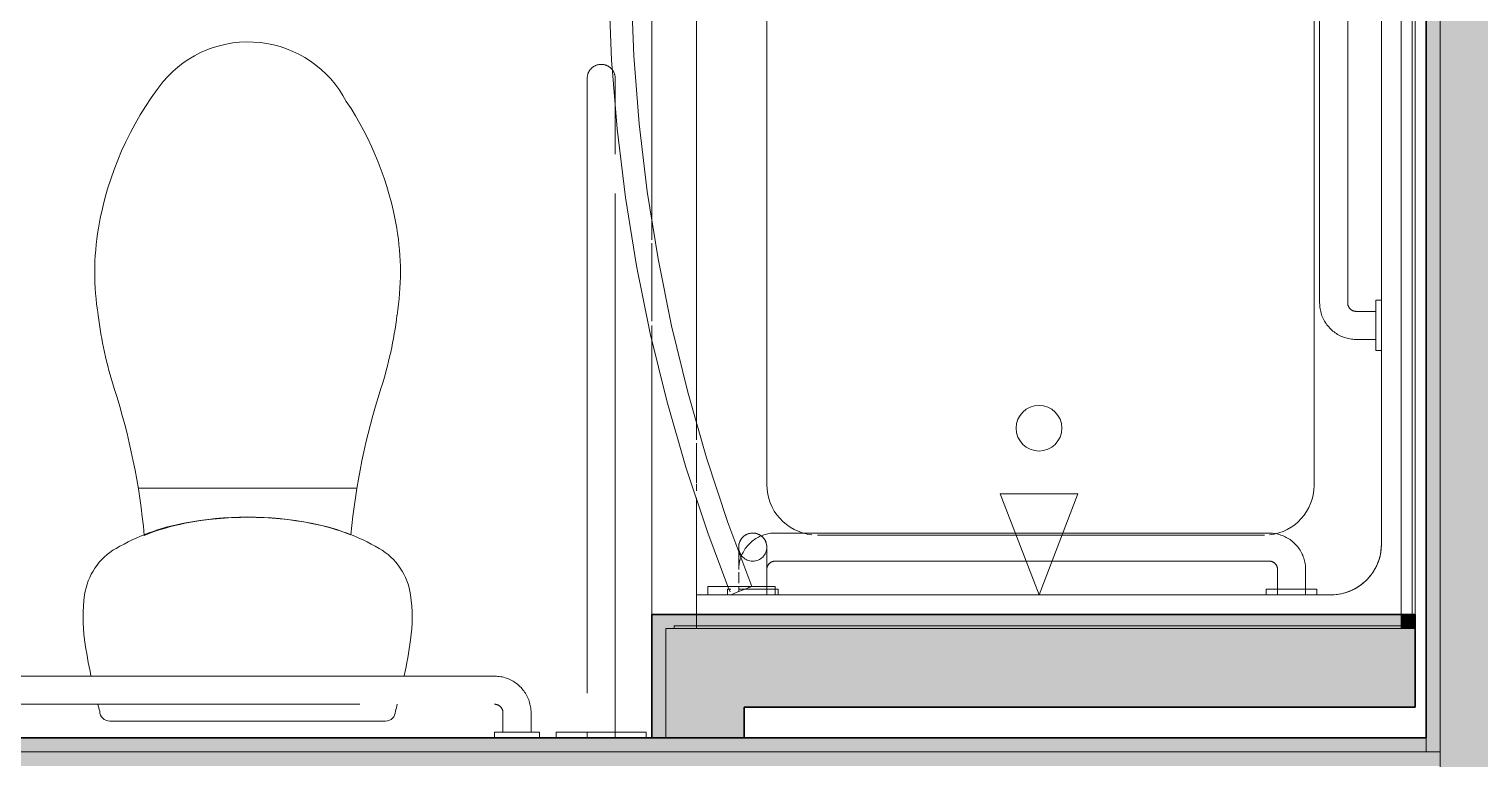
# Model space of a CAD drawing. Header units: inches. Extents: x 6 to 8416, y -388 to 6104.
# Drawn here: x 7517.9 to 7582.6, y 594.4 to 626.9 of the extents above; entities that cross this region are included whole.
import ezdxf

# ---------------------------------------------------------------- set-up
doc = ezdxf.new("R2010")
doc.units = ezdxf.units.IN
doc.header["$MEASUREMENT"] = 0
doc.linetypes.add('Dash 1_16_', pattern=[48, 24, -24])
doc.linetypes.add('Hidden 1_16_', pattern=[36, 24, -12])
for name, color, linetype, lineweight in [('A-GENM', 13, 'Continuous', 18), ('A-ROOM', 32, 'Continuous', 13), ('A-WALL', 113, 'Continuous', 25), ('A-WALL-PATT', 111, 'Continuous', 35), ('I-WALL', 2, 'Continuous', 25), ('P-SANR-FIXT', 6, 'Continuous', 18), ('Q-SPCQ', 91, 'Continuous', 18)]:
    doc.layers.add(name, color=color, linetype=linetype, lineweight=lineweight)

# ---------------------------------------------------------------- blocks, each defined once
blk = doc.blocks.new('GM BA Shower-Unit-Tub-Prefab-ICC ADA-AM - ICC Type B_ Option A Forward_ 60_W x 32_D-2223805-LEVEL 3 - PLAN Copy 1 Copy 1')
at = {"layer": 'A-GENM'}
blk.add_line((0, 32), (0.625, 32), dxfattribs=at)
blk = doc.blocks.new('PL BA Toilet-Unit-Two Piece-ICC ADA-AM - ICC Type B_ Side Approach_ Swing Up Bar-V552-LEVEL 3 - PLAN Copy 1 Copy 1')
at = {"layer": 'A-GENM', "linetype": 'Hidden 1_16_', "lineweight": 9}
for p, q in [((0, -5.5), (0, 0)), ((0, -17.776), (0, -5.5)), ((0, -18.375), (0, -17.776)), ((0, -22.036), (0, -18.566)), ((0, -23.078), (0, -22.178)), ((0, -46.672), (0, -23.078))]:
    blk.add_line(p, q, dxfattribs=at)
blk = doc.blocks.new('z Nested-Shower Surround-Tub-Prefab - Variable-V557-LEVEL 3 - PLAN Copy 1 Copy 1')
at = {"layer": 'A-GENM', "lineweight": 9}
for p, q in [((0.125, 33), (0, 33)), ((0, 33), (0, 0.625)), ((0, 32), (0, 33)), ((0, 33), (0.125, 33)), ((0.125, 0.625), (0.125, 33)), ((0.125, 33), (0.125, 32)), ((0, 29.875), (0, 31.852)), ((0.125, 31.852), (0.125, 29.875)), ((0, 0.625), (0, 29.875)), ((0.125, 29.875), (0.125, 0.625)), ((0, 0.625), (0, 0)), ((0, 0), (0, 0.625)), ((0, 0), (60, 0)), ((0.625, 0), (0, 0)), ((0.125, 0.125), (0.125, 0.625)), ((0.125, 0.625), (0.125, 0.313)), ((59.875, 0.125), (0.125, 0.125)), ((0.313, 0.125), (0.625, 0.125)), ((0.625, 0.125), (59.5, 0.125)), ((59.5, 0), (0.625, 0))]:
    blk.add_line(p, q, dxfattribs=at)
at = {"layer": 'A-GENM'}
for p, q in [((1.5, 32), (0, 32)), ((0, 32), (0, 0.625)), ((0, 29.875), (0, 32)), ((0.246, 32), (0.625, 32)), ((0.625, 32), (1.5, 32)), ((1.5, 32), (5.826, 32)), ((1.5, 30.75), (1.5, 32)), ((1.5, 30.75), (1.5, 32)), ((1.5, 32), (1.5, 30.75)), ((6.125, 32), (6.433, 32)), ((6.47, 32), (8.252, 32)), ((8.398, 32), (9.275, 32)), ((9.275, 32), (27.125, 32)), ((1.5, 30), (1.5, 30.75)), ((1.5, 29.25), (1.5, 30.75)), ((1.5, 30.75), (1.5, 30)), ((0, 0.625), (0, 29.875)), ((1.5, 3.75), (1.5, 29.25)), ((1.5, 5.942), (1.5, 29.058)), ((1.5, 29.058), (1.5, 5.942)), ((53.839, 28.873), (6.409, 28.873)), ((4.159, 26.623), (4.159, 17.771)), ((4.159, 17.771), (4.159, 15.729)), ((4.159, 15.729), (4.159, 6.712)), ((1.5, 3.75), (1.5, 5.058)), ((1.5, 5.058), (1.5, 3.75)), ((53.877, 4.5), (6.371, 4.5)), ((56.25, 1.5), (3.75, 1.5)), ((56.25, 1.5), (3.75, 1.5)), ((3.75, 1.5), (56.25, 1.5)), ((0, 0.625), (0, 0)), ((0, 0), (0, 0.625)), ((0, 0), (60, 0)), ((0.625, 0), (0, 0)), ((59.5, 0), (0.625, 0))]:
    blk.add_line(p, q, dxfattribs=at)
blk.add_circle((8.92, 16.75), 1.016, dxfattribs=at)
for centre, radius, start, end in [((6.409, 26.623), 2.25, 90, 173.7582), ((6.371, 6.712), 2.212, 186.09767, 270), ((3.75, 3.75), 2.25, 180, 195), ((3.75, 3.75), 2.25, 180, 270), ((3.75, 3.75), 2.25, 180, 195), ((3.75, 3.75), 2.25, 195, 200.02868), ((3.75, 3.75), 2.25, 195, 200.02868), ((3.75, 3.75), 2.25, 200.02868, 204.97132), ((3.75, 3.75), 2.25, 200.02868, 204.97132), ((3.75, 3.75), 2.25, 204.97132, 210), ((3.75, 3.75), 2.25, 204.97132, 210), ((3.75, 3.75), 2.25, 210, 225), ((3.75, 3.75), 2.25, 210, 225), ((3.75, 3.75), 2.25, 225, 240), ((3.75, 3.75), 2.25, 225, 240), ((3.75, 3.75), 2.25, 240, 245.02868), ((3.75, 3.75), 2.25, 240, 245.02868), ((3.75, 3.75), 2.25, 245.02868, 249.97132), ((3.75, 3.75), 2.25, 245.02868, 249.97132), ((3.75, 3.75), 2.25, 249.97132, 255), ((3.75, 3.75), 2.25, 249.97132, 255), ((3.75, 3.75), 2.25, 255, 270), ((3.75, 3.75), 2.25, 255, 270)]:
    blk.add_arc(centre, radius, start, end, dxfattribs=at)
blk = doc.blocks.new('z Nested-Shower Grab Bars - Variable-V558-LEVEL 3 - PLAN Copy 1 Copy 1')
at = {"layer": 'A-GENM', "linetype": 'Dash 1_16_', "lineweight": 9}
for p, q in [((0.245, 29.125), (0, 29.125)), ((0, 29.125), (0, 28.974)), ((0, 29.125), (0, 28.974)), ((0.245, 29.125), (0, 29.125)), ((0, 29.125), (0, 28.974)), ((0, 29.125), (0, 28.974)), ((0.25, 29.087), (0.25, 29.125)), ((0.25, 29.087), (0.25, 29.125)), ((0.25, 29.087), (0.25, 29.125)), ((0.25, 29.087), (0.25, 29.125)), ((0.25, 28.974), (0.25, 29.087)), ((0.25, 28.974), (0.25, 29.087)), ((0.25, 28.974), (0.25, 29.087)), ((0.25, 28.974), (0.25, 29.087)), ((0, 28.795), (0, 28.563)), ((0, 28.795), (0, 28.563)), ((0, 28.795), (0, 28.563)), ((0, 28.795), (0, 28.563)), ((0, 28.625), (0, 28.604)), ((0, 28.625), (0, 28.604)), ((0, 28.604), (0, 28.541)), ((0, 28.604), (0, 28.541)), ((0, 28.541), (0, 27.838)), ((0, 28.541), (0, 28.442)), ((0, 28.503), (0, 28.113)), ((0, 28.503), (0, 28.113)), ((0, 28.503), (0, 28.113)), ((0, 28.442), (0, 28.313)), ((0.375, 28.625), (0.154, 28.625)), ((0.25, 28.625), (0.25, 28.442)), ((0.25, 28.625), (0.25, 28.442)), ((0.25, 28.442), (0.25, 28.313)), ((0.25, 28.442), (0.25, 28.313)), ((1.004, 28.625), (0.515, 28.625)), ((1.004, 28.625), (0.515, 28.625)), ((1.143, 28.625), (1.125, 28.625)), ((1.125, 28.625), (1.165, 28.625)), ((1.208, 28.623), (1.143, 28.625)), ((1.165, 28.625), (1.205, 28.625)), ((1.205, 28.625), (1.245, 28.625)), ((1.272, 28.618), (1.208, 28.623)), ((1.245, 28.625), (1.284, 28.625)), ((1.337, 28.611), (1.272, 28.618)), ((1.284, 28.625), (1.324, 28.625)), ((1.324, 28.625), (1.363, 28.625)), ((1.401, 28.601), (1.337, 28.611)), ((1.363, 28.625), (1.401, 28.625)), ((1.401, 28.625), (1.44, 28.625)), ((1.465, 28.589), (1.401, 28.601)), ((1.44, 28.625), (1.477, 28.625)), ((1.528, 28.574), (1.465, 28.589)), ((1.477, 28.625), (1.514, 28.625)), ((1.514, 28.625), (1.551, 28.625)), ((1.591, 28.557), (1.528, 28.574)), ((1.653, 28.537), (1.591, 28.557)), ((1.622, 28.625), (1.656, 28.625)), ((1.714, 28.515), (1.653, 28.537)), ((1.656, 28.625), (1.69, 28.625)), ((1.69, 28.625), (1.722, 28.625)), ((1.774, 28.49), (1.714, 28.515)), ((1.722, 28.625), (1.754, 28.625)), ((1.754, 28.625), (1.784, 28.625)), ((1.833, 28.463), (1.774, 28.49)), ((1.784, 28.625), (1.814, 28.625)), ((1.814, 28.625), (1.842, 28.625)), ((1.891, 28.433), (1.833, 28.463)), ((1.842, 28.625), (1.87, 28.625)), ((1.87, 28.625), (1.896, 28.625)), ((1.896, 28.625), (1.921, 28.625)), ((1.921, 28.625), (1.944, 28.625)), ((1.944, 28.625), (1.966, 28.625)), ((2.057, 28.625), (2.071, 28.625)), ((2.124, 28.625), (2.125, 28.625)), ((2.175, 28.623), (2.2, 28.621)), ((2.2, 28.621), (2.225, 28.617)), ((2.225, 28.617), (2.249, 28.613)), ((2.249, 28.613), (2.274, 28.607)), ((2.274, 28.607), (2.298, 28.601)), ((2.298, 28.601), (2.322, 28.593)), ((2.322, 28.593), (2.345, 28.585)), ((2.345, 28.585), (2.368, 28.576)), ((2.368, 28.576), (2.391, 28.565)), ((2.391, 28.565), (2.414, 28.554)), ((2.414, 28.554), (2.436, 28.542)), ((2.436, 28.542), (2.457, 28.53)), ((2.457, 28.53), (2.478, 28.516)), ((2.478, 28.516), (2.498, 28.501)), ((2.498, 28.501), (2.518, 28.486)), ((2.518, 28.486), (2.537, 28.47)), ((2.537, 28.47), (2.556, 28.453)), ((2.556, 28.453), (2.573, 28.435)), ((0, 28.313), (0, 28.162)), ((0, 28.162), (0, 28)), ((0, 28), (0, 27.749)), ((0, 28), (0, 27.838)), ((0, 28), (0, 27.749)), ((0, 28), (0, 27.749)), ((0, 27.838), (0, 27.688)), ((0, 27.838), (0, 27.688)), ((0.25, 28.313), (0.25, 28)), ((0.25, 28.313), (0.25, 28.162)), ((0.25, 28.113), (0.25, 28.291)), ((0.25, 28.162), (0.25, 28)), ((0.25, 28), (0.25, 27.838)), ((0.25, 28), (0.25, 27.838)), ((0.25, 27.749), (0.25, 27.991)), ((0.25, 27.838), (0.25, 27.688)), ((0.25, 27.838), (0.25, 27.688)), ((1.948, 28.401), (1.891, 28.433)), ((2.003, 28.367), (1.948, 28.401)), ((2.057, 28.331), (2.003, 28.367)), ((2.109, 28.293), (2.057, 28.331)), ((2.16, 28.252), (2.109, 28.293)), ((2.21, 28.21), (2.16, 28.252)), ((2.257, 28.166), (2.21, 28.21)), ((2.303, 28.119), (2.257, 28.166)), ((2.347, 28.072), (2.303, 28.119)), ((2.389, 28.022), (2.347, 28.072)), ((2.428, 27.97), (2.389, 28.022)), ((2.466, 27.918), (2.428, 27.97)), ((2.502, 27.863), (2.466, 27.918)), ((2.535, 27.807), (2.502, 27.863)), ((2.566, 27.75), (2.535, 27.807)), ((2.573, 28.435), (2.59, 28.417)), ((2.59, 28.417), (2.607, 28.398)), ((2.607, 28.398), (2.622, 28.379)), ((2.622, 28.379), (2.637, 28.358)), ((2.637, 28.358), (2.651, 28.338)), ((2.651, 28.338), (2.664, 28.316)), ((2.664, 28.316), (2.676, 28.295)), ((2.676, 28.295), (2.688, 28.272)), ((2.688, 28.272), (2.698, 28.25)), ((2.698, 28.25), (2.708, 28.226)), ((2.708, 28.226), (2.716, 28.203)), ((2.72, 27.81), (2.712, 27.786)), ((2.716, 28.203), (2.724, 28.179)), ((2.727, 27.834), (2.72, 27.81)), ((2.724, 28.179), (2.73, 28.155)), ((2.734, 27.858), (2.727, 27.834)), ((2.73, 28.155), (2.736, 28.131)), ((2.739, 27.882), (2.734, 27.858)), ((2.736, 28.131), (2.741, 28.106)), ((2.743, 27.907), (2.739, 27.882)), ((2.741, 28.106), (2.745, 28.082)), ((2.746, 27.932), (2.743, 27.907)), ((2.745, 28.082), (2.747, 28.057)), ((2.749, 27.957), (2.746, 27.932)), ((0, 27.709), (0, 27.438)), ((0, 27.709), (0, 27.438)), ((0, 27.709), (0, 27.438)), ((0, 27.688), (0, 27.558)), ((0, 27.688), (0, 27.558)), ((0, 27.558), (0, 27.459)), ((0, 27.558), (0, 27.459)), ((0, 27.459), (0, 27.396)), ((0, 27.459), (0, 27.396)), ((0, 27.438), (0, 27.205)), ((0, 27.438), (0, 27.205)), ((0, 27.438), (0, 27.205)), ((0, 27.438), (0, 27.205)), ((0, 27.396), (0, 27.375)), ((0, 27.396), (0, 27.375)), ((0, 27.375), (1.125, 27.375)), ((0, 27.205), (0, 27.026)), ((0, 27.205), (0, 27.026)), ((0, 27.205), (0, 27.026)), ((0, 27.205), (0, 27.026)), ((0.25, 26.875), (0.25, 27.709)), ((0.25, 27.688), (0.25, 27.375)), ((0.25, 27.688), (0.25, 27.375)), ((0.25, 26.875), (0.25, 27.687)), ((0.25, 26.875), (0.25, 27.687)), ((0.25, 26.875), (0.25, 27.438)), ((0.25, 27.375), (1.125, 27.375)), ((1.972, 27.375), (1.95, 27.375)), ((1.993, 27.375), (1.972, 27.375)), ((2.012, 27.375), (1.993, 27.375)), ((2.03, 27.375), (2.012, 27.375)), ((2.046, 27.375), (2.03, 27.375)), ((2.061, 27.375), (2.046, 27.375)), ((2.074, 27.375), (2.061, 27.375)), ((2.125, 27.375), (2.124, 27.375)), ((2.213, 27.381), (2.188, 27.378)), ((2.238, 27.385), (2.213, 27.381)), ((2.262, 27.39), (2.238, 27.385)), ((2.287, 27.396), (2.262, 27.39)), ((2.311, 27.403), (2.287, 27.396)), ((2.334, 27.411), (2.311, 27.403)), ((2.358, 27.42), (2.334, 27.411)), ((2.381, 27.43), (2.358, 27.42)), ((2.403, 27.44), (2.381, 27.43)), ((2.426, 27.452), (2.403, 27.44)), ((2.447, 27.464), (2.426, 27.452)), ((2.468, 27.478), (2.447, 27.464)), ((2.489, 27.492), (2.468, 27.478)), ((2.509, 27.507), (2.489, 27.492)), ((2.528, 27.523), (2.509, 27.507)), ((2.547, 27.539), (2.528, 27.523)), ((2.565, 27.556), (2.547, 27.539)), ((2.583, 27.574), (2.565, 27.556)), ((2.595, 27.692), (2.566, 27.75)), ((2.599, 27.593), (2.583, 27.574)), ((2.622, 27.633), (2.595, 27.692)), ((2.615, 27.612), (2.599, 27.593)), ((2.63, 27.632), (2.615, 27.612)), ((2.646, 27.572), (2.622, 27.633)), ((2.645, 27.653), (2.63, 27.632)), ((2.658, 27.674), (2.645, 27.653)), ((2.671, 27.695), (2.658, 27.674)), ((2.682, 27.717), (2.671, 27.695)), ((2.693, 27.74), (2.682, 27.717)), ((2.703, 27.763), (2.693, 27.74)), ((2.712, 27.786), (2.703, 27.763)), ((0, 27.026), (0, 26.913)), ((0, 27.026), (0, 26.913)), ((0, 27.026), (0, 26.913)), ((0, 27.026), (0, 26.913)), ((0, 26.913), (0, 26.875)), ((0, 26.913), (0, 26.875)), ((0, 26.913), (0, 26.875)), ((0, 26.913), (0, 26.875)), ((0, 26.875), (0.25, 26.875)), ((0, 26.875), (0.25, 26.875)), ((1.5, 27), (1.5, 15.826)), ((2.75, 16.306), (2.75, 27)), ((2.75, 14.194), (2.75, 16.306)), ((1.5, 15.826), (1.5, 14.674)), ((1.5, 14.674), (1.5, 5)), ((2.75, 5), (2.75, 14.194)), ((0.25, 5.125), (0, 5.125)), ((0, 5.125), (0, 5.087)), ((0, 5.125), (0, 5.087)), ((0, 5.087), (0, 4.974)), ((0, 5.087), (0, 4.974)), ((0, 4.974), (0, 4.795)), ((0, 4.974), (0, 4.795)), ((0, 4.795), (0, 4.563)), ((0, 4.795), (0, 4.563)), ((1.125, 4.625), (0, 4.625)), ((0, 4.625), (0, 4.604)), ((0, 4.625), (0, 4.604)), ((0, 4.604), (0, 4.541)), ((0, 4.604), (0, 4.541)), ((0, 4.563), (0, 4.291)), ((0, 4.541), (0, 4.442)), ((0, 4.541), (0, 4.442)), ((0.25, 2.875), (0.25, 5.125)), ((0.25, 4.563), (0.25, 5.125)), ((0, 4.442), (0, 3.558)), ((0, 4.442), (0, 4.313)), ((0, 4.313), (0, 4.162)), ((0, 4.291), (0, 4)), ((0, 4.162), (0, 4)), ((0, 4), (0, 3.709)), ((0, 4), (0, 3.838)), ((0, 3.838), (0, 3.688)), ((0, 3.709), (0, 3.438)), ((0, 3.688), (0, 3.558)), ((0, 3.558), (0, 3.459)), ((0, 3.558), (0, 3.459)), ((0, 3.459), (0, 3.396)), ((0, 3.459), (0, 3.396)), ((0, 3.438), (0, 3.205)), ((0, 3.438), (0, 3.205)), ((0, 3.396), (0, 3.375)), ((0, 3.396), (0, 3.375)), ((0, 3.375), (1.125, 3.375)), ((0.25, 2.875), (0.25, 3.438)), ((0, 3.205), (0, 3.026)), ((0, 3.205), (0, 3.026)), ((0, 3.026), (0, 2.913)), ((0, 3.026), (0, 2.913)), ((0, 2.913), (0, 2.875)), ((0, 2.913), (0, 2.875)), ((0, 2.875), (0.25, 2.875)), ((35, 2.75), (13, 2.75)), ((35, 2.75), (13, 2.75)), ((13, 1.5), (35, 1.5)), ((13, 1.5), (35, 1.5)), ((11.375, 1.125), (11.375, 0.25)), ((11.375, 1.125), (11.375, 0.25)), ((12.625, 0.25), (12.625, 1.125)), ((12.625, 0.25), (12.625, 1.125)), ((10.875, 0.25), (10.875, 0)), ((11.687, 0.25), (10.875, 0.25)), ((11.687, 0.25), (10.875, 0.25)), ((10.875, 0.25), (10.875, 0)), ((13.125, 0.25), (10.875, 0.25)), ((11.687, 0.25), (10.875, 0.25)), ((10.875, 0), (10.913, 0)), ((10.875, 0), (10.913, 0)), ((10.875, 0), (10.913, 0)), ((10.875, 0), (10.913, 0)), ((10.913, 0), (11.026, 0)), ((10.913, 0), (11.026, 0)), ((10.913, 0), (11.026, 0)), ((10.913, 0), (11.026, 0)), ((11.026, 0), (11.205, 0)), ((11.026, 0), (11.205, 0)), ((11.026, 0), (11.205, 0)), ((11.026, 0), (11.205, 0)), ((11.205, 0), (11.438, 0)), ((11.205, 0), (11.438, 0)), ((11.205, 0), (11.438, 0)), ((11.205, 0), (11.438, 0)), ((11.375, 0.25), (11.688, 0.25)), ((11.375, 0.25), (11.688, 0.25)), ((11.375, 0.25), (11.688, 0.25)), ((11.375, 0.25), (12.625, 0.25)), ((11.438, 0), (11.709, 0)), ((11.438, 0), (11.709, 0)), ((11.438, 0), (11.709, 0)), ((11.438, 0), (11.709, 0)), ((11.688, 0.25), (12.313, 0.25)), ((11.688, 0.25), (11.838, 0.25)), ((11.688, 0.25), (11.838, 0.25)), ((11.709, 0), (12, 0)), ((11.709, 0), (12, 0)), ((11.709, 0), (12, 0)), ((11.709, 0), (12, 0)), ((11.838, 0.25), (12, 0.25)), ((11.838, 0.25), (12, 0.25)), ((12, 0.25), (12.162, 0.25)), ((12, 0.25), (12.162, 0.25)), ((12, 0), (12.291, 0)), ((12, 0), (12.291, 0)), ((12, 0), (12.291, 0)), ((12, 0), (12.291, 0)), ((12.162, 0.25), (12.313, 0.25)), ((12.162, 0.25), (12.313, 0.25)), ((12.291, 0), (12.563, 0)), ((12.291, 0), (12.563, 0)), ((12.291, 0), (12.563, 0)), ((12.291, 0), (12.563, 0)), ((13.125, 0.25), (12.313, 0.25)), ((13.125, 0.25), (12.313, 0.25)), ((12.313, 0.25), (12.625, 0.25)), ((12.313, 0.25), (12.625, 0.25)), ((13.125, 0.25), (12.313, 0.25)), ((12.313, 0.25), (12.625, 0.25)), ((12.563, 0), (12.795, 0)), ((12.563, 0), (12.795, 0)), ((12.563, 0), (12.795, 0)), ((12.563, 0), (12.795, 0)), ((12.795, 0), (12.974, 0)), ((12.795, 0), (12.974, 0)), ((12.795, 0), (12.974, 0)), ((12.795, 0), (12.974, 0)), ((12.974, 0), (13.087, 0)), ((12.974, 0), (13.087, 0)), ((12.974, 0), (13.087, 0)), ((12.974, 0), (13.087, 0)), ((13.087, 0), (13.125, 0)), ((13.087, 0), (13.125, 0)), ((13.087, 0), (13.125, 0)), ((13.087, 0), (13.125, 0)), ((13.125, 0), (13.125, 0.25)), ((13.125, 0), (13.125, 0.25))]:
    blk.add_line(p, q, dxfattribs=at)
at = {"layer": 'A-GENM', "linetype": 'Dash 1_16_', "lineweight": 9, "flags": 128}
for points in [[(1.551, 28.625), (1.587, 28.625), (1.622, 28.625)], [(1.966, 28.625), (1.987, 28.625), (2.007, 28.625), (2.025, 28.625), (2.042, 28.625), (2.057, 28.625)], [(2.071, 28.625), (2.083, 28.625), (2.094, 28.625), (2.103, 28.625), (2.11, 28.625), (2.116, 28.625), (2.121, 28.625), (2.124, 28.625)], [(2.125, 28.625), (2.15, 28.625), (2.175, 28.623)], [(2.747, 28.057), (2.749, 28.032), (2.75, 28.007), (2.75, 27.982), (2.749, 27.957)], [(1.125, 27.375), (1.14, 27.375), (1.155, 27.374), (1.17, 27.372), (1.185, 27.37), (1.2, 27.368), (1.214, 27.364), (1.229, 27.36), (1.243, 27.356), (1.257, 27.351), (1.271, 27.345), (1.285, 27.339), (1.298, 27.333), (1.311, 27.325), (1.324, 27.318), (1.337, 27.31), (1.349, 27.301), (1.361, 27.292), (1.372, 27.282), (1.383, 27.272), (1.394, 27.261), (1.404, 27.25), (1.414, 27.239), (1.423, 27.227), (1.432, 27.215), (1.441, 27.203), (1.448, 27.19), (1.456, 27.177), (1.463, 27.163), (1.469, 27.15), (1.475, 27.136), (1.48, 27.122), (1.484, 27.108), (1.488, 27.093), (1.492, 27.078), (1.495, 27.064), (1.497, 27.049), (1.498, 27.034), (1.5, 27.019), (1.5, 27.004), (1.5, 27)], [(1.95, 27.375), (1.927, 27.375), (1.903, 27.375), (1.877, 27.375), (1.85, 27.375), (1.822, 27.375), (1.792, 27.375), (1.762, 27.375), (1.731, 27.375), (1.699, 27.375), (1.665, 27.375), (1.631, 27.375), (1.596, 27.375), (1.561, 27.375), (1.524, 27.375), (1.487, 27.375), (1.45, 27.375), (1.412, 27.375), (1.373, 27.375), (1.334, 27.375), (1.295, 27.375), (1.255, 27.375), (1.216, 27.375), (1.176, 27.375), (1.136, 27.375), (1.125, 27.375)], [(2.124, 27.375), (2.122, 27.375), (2.118, 27.375), (2.112, 27.375), (2.105, 27.375), (2.096, 27.375), (2.086, 27.375), (2.074, 27.375)], [(2.188, 27.378), (2.163, 27.376), (2.138, 27.375), (2.125, 27.375)], [(2.75, 27), (2.749, 27.065), (2.745, 27.13), (2.738, 27.195), (2.729, 27.259), (2.718, 27.323), (2.703, 27.386), (2.687, 27.449), (2.668, 27.511), (2.646, 27.572)], [(1.5, 5), (1.5, 4.985), (1.499, 4.97), (1.497, 4.955), (1.495, 4.94), (1.493, 4.925), (1.489, 4.911), (1.485, 4.896), (1.481, 4.882), (1.476, 4.868), (1.47, 4.854), (1.464, 4.84), (1.458, 4.827), (1.45, 4.814), (1.443, 4.801), (1.435, 4.788), (1.426, 4.776), (1.417, 4.764), (1.407, 4.753), (1.397, 4.742), (1.386, 4.731), (1.375, 4.721), (1.364, 4.711), (1.352, 4.702), (1.34, 4.693), (1.328, 4.684), (1.315, 4.677), (1.302, 4.669), (1.288, 4.662), (1.275, 4.656), (1.261, 4.65), (1.247, 4.645), (1.233, 4.641), (1.218, 4.637), (1.203, 4.633), (1.189, 4.63), (1.174, 4.628), (1.159, 4.627), (1.144, 4.625), (1.129, 4.625), (1.125, 4.625)], [(1.125, 3.375), (1.19, 3.376), (1.255, 3.38), (1.32, 3.387), (1.384, 3.396), (1.448, 3.407), (1.511, 3.422), (1.574, 3.438), (1.636, 3.457), (1.697, 3.479), (1.758, 3.503), (1.817, 3.53), (1.875, 3.559), (1.932, 3.59), (1.988, 3.623), (2.043, 3.659), (2.095, 3.697), (2.147, 3.736), (2.197, 3.778), (2.244, 3.822), (2.291, 3.868), (2.335, 3.915), (2.377, 3.965), (2.418, 4.016), (2.456, 4.068), (2.492, 4.122), (2.526, 4.177), (2.558, 4.234), (2.588, 4.292), (2.615, 4.351), (2.64, 4.411), (2.662, 4.472), (2.682, 4.534), (2.699, 4.597), (2.714, 4.66), (2.726, 4.724), (2.736, 4.788), (2.743, 4.853), (2.748, 4.917), (2.75, 4.982), (2.75, 5)], [(13, 2.75), (12.935, 2.749), (12.87, 2.745), (12.805, 2.738), (12.741, 2.729), (12.677, 2.718), (12.614, 2.703), (12.551, 2.687), (12.489, 2.668), (12.428, 2.646), (12.367, 2.622), (12.308, 2.595), (12.25, 2.566), (12.193, 2.535), (12.137, 2.502), (12.082, 2.466), (12.03, 2.428), (11.978, 2.389), (11.928, 2.347), (11.881, 2.303), (11.834, 2.257), (11.79, 2.21), (11.748, 2.16), (11.707, 2.109), (11.669, 2.057), (11.633, 2.003), (11.599, 1.948), (11.567, 1.891), (11.537, 1.833), (11.51, 1.774), (11.485, 1.714), (11.463, 1.653), (11.443, 1.591), (11.426, 1.528), (11.411, 1.465), (11.399, 1.401), (11.389, 1.337), (11.382, 1.272), (11.377, 1.208), (11.375, 1.143), (11.375, 1.125)], [(13, 2.75), (12.935, 2.749), (12.87, 2.745), (12.805, 2.738), (12.741, 2.729), (12.677, 2.718), (12.614, 2.703), (12.551, 2.687), (12.489, 2.668), (12.428, 2.646), (12.367, 2.622), (12.308, 2.595), (12.25, 2.566), (12.193, 2.535), (12.137, 2.502), (12.082, 2.466), (12.03, 2.428), (11.978, 2.389), (11.928, 2.347), (11.881, 2.303), (11.834, 2.257), (11.79, 2.21), (11.748, 2.16), (11.707, 2.109), (11.669, 2.057), (11.633, 2.003), (11.599, 1.948), (11.567, 1.891), (11.537, 1.833), (11.51, 1.774), (11.485, 1.714), (11.463, 1.653), (11.443, 1.591), (11.426, 1.528), (11.411, 1.465), (11.399, 1.401), (11.389, 1.337), (11.382, 1.272), (11.377, 1.208), (11.375, 1.143), (11.375, 1.125)], [(12.625, 1.125), (12.625, 1.14), (12.626, 1.155), (12.628, 1.17), (12.63, 1.185), (12.632, 1.2), (12.636, 1.214), (12.64, 1.229), (12.644, 1.243), (12.649, 1.257), (12.655, 1.271), (12.661, 1.285), (12.667, 1.298), (12.675, 1.311), (12.682, 1.324), (12.69, 1.337), (12.699, 1.349), (12.708, 1.361), (12.718, 1.372), (12.728, 1.383), (12.739, 1.394), (12.75, 1.404), (12.761, 1.414), (12.773, 1.423), (12.785, 1.432), (12.797, 1.441), (12.81, 1.448), (12.823, 1.456), (12.837, 1.463), (12.85, 1.469), (12.864, 1.475), (12.878, 1.48), (12.892, 1.484), (12.907, 1.488), (12.922, 1.492), (12.936, 1.495), (12.951, 1.497), (12.966, 1.498), (12.981, 1.5), (12.996, 1.5), (13, 1.5)], [(12.625, 1.125), (12.625, 1.14), (12.626, 1.155), (12.628, 1.17), (12.63, 1.185), (12.632, 1.2), (12.636, 1.214), (12.64, 1.229), (12.644, 1.243), (12.649, 1.257), (12.655, 1.271), (12.661, 1.285), (12.667, 1.298), (12.675, 1.311), (12.682, 1.324), (12.69, 1.337), (12.699, 1.349), (12.708, 1.361), (12.718, 1.372), (12.728, 1.383), (12.739, 1.394), (12.75, 1.404), (12.761, 1.414), (12.773, 1.423), (12.785, 1.432), (12.797, 1.441), (12.81, 1.448), (12.823, 1.456), (12.837, 1.463), (12.85, 1.469), (12.864, 1.475), (12.878, 1.48), (12.892, 1.484), (12.907, 1.488), (12.922, 1.492), (12.936, 1.495), (12.951, 1.497), (12.966, 1.498), (12.981, 1.5), (12.996, 1.5), (13, 1.5)]]:
    blk.add_lwpolyline(points, dxfattribs=at)
at = {"layer": 'A-GENM', "linetype": 'Dash 1_16_', "lineweight": 9}
for start, end in [(90, 270), (270, 90)]:
    blk.add_arc((2.125, 28), 0.625, start, end, dxfattribs=at)
blk = doc.blocks.new('z Nested-Shower Fixtures - Variable-2223344-LEVEL 3 - PLAN Copy 1 Copy 1')
at = {"layer": 'P-SANR-FIXT'}
for p, q in [((0, 0), (4.5, 1.727)), ((4.5, 1.727), (4.5, -1.727)), ((4.5, -1.727), (0, 0))]:
    blk.add_line(p, q, dxfattribs=at)
blk = doc.blocks.new('SE BA Shower Curtain Rod-AM - 1_ Dia__ 76_ AFF-V377-LEVEL 3 - PLAN Copy 1 Copy 1')
at = {"layer": 'Q-SPCQ'}
for p, q in [((0.375, 1.5), (0, 1.5)), ((0, 1.5), (0, 0.75)), ((0, 1.5), (0, -1.5)), ((0.375, -1.5), (0.375, 1.5)), ((0.375, 0.75), (0.375, 1.5)), ((0, 0.75), (0, 0.388)), ((0.375, 0.521), (0.375, 0.75)), ((0, 0.388), (0, 0)), ((0.002, 0.464), (0.095, 0.232)), ((0.002, 0.464), (0.027, 0.402)), ((0.027, 0.402), (0.057, 0.328)), ((0.057, 0.328), (0.095, 0.232)), ((0.095, 0.232), (0.14, 0.12)), ((0.095, 0.232), (0.14, 0.12)), ((0.375, 0.605), (0.128, 0.512)), ((0.14, 0.12), (0.235, -0.12)), ((0.14, 0.12), (0.187, 0)), ((0.187, 0), (0.235, -0.12)), ((0, 0), (0, -0.388)), ((0, -0.388), (0, -0.75)), ((0.235, -0.12), (0.28, -0.232)), ((0.235, -0.12), (0.28, -0.232)), ((0.28, -0.232), (0.373, -0.464)), ((0.28, -0.232), (0.318, -0.328)), ((0.318, -0.328), (0.348, -0.402)), ((0.348, -0.402), (0.373, -0.464)), ((0.375, -0.75), (0.375, -0.391)), ((0, -0.75), (0, -1.5)), ((0.375, -1.5), (0.375, -0.75)), ((0, -1.5), (0.375, -1.5))]:
    blk.add_line(p, q, dxfattribs=at)
at = {"layer": 'Q-SPCQ', "flags": 128}
for points in [[(56.625, 0.604), (54.115, 1.547), (51.191, 2.513), (48.231, 3.362), (45.239, 4.091), (42.221, 4.7), (39.18, 5.189), (36.123, 5.555), (33.053, 5.798), (29.976, 5.919), (26.897, 5.916), (23.82, 5.791), (20.75, 5.542), (17.694, 5.171), (14.654, 4.678), (11.636, 4.063), (8.646, 3.329), (5.687, 2.475), (2.765, 1.504), (0.375, 0.605)], [(0.375, -0.464), (3.218, 0.604), (6.104, 1.558), (9.026, 2.395), (11.978, 3.115), (14.958, 3.716), (17.959, 4.198), (20.976, 4.56), (24.006, 4.8), (27.043, 4.919), (30.083, 4.916), (33.119, 4.792), (36.149, 4.547), (39.166, 4.181), (42.166, 3.694), (45.144, 3.088), (48.096, 2.363), (51.016, 1.52), (53.901, 0.562), (56.625, -0.464)]]:
    blk.add_lwpolyline(points, dxfattribs=at)
blk = doc.blocks.new('z Nested-Toilet-2 Piece - z Nested-Toilet-2 Piece-V559-LEVEL 3 - PLAN Copy 1 Copy 1')
at = {"layer": 'P-SANR-FIXT'}
for p, q in [((-4.871, 11.127), (4.871, 11.127)), ((6.142, 0.75), (-6.142, 0.75))]:
    blk.add_line(p, q, dxfattribs=at)
for centre, radius, start, end in [((0.025, 26.068), 4.932, 27.57244, 140.06334), ((7.716, 20.256), 14.569, 141.95587, 170.34297), ((-7.716, 20.256), 14.569, 9.65703, 33.75517), ((5.191, 20.738), 11.999, 170.58872, 189.14143), ((-5.191, 20.738), 11.999, 350.85857, 9.41128), ((10.95, 20.977), 17.735, 186.94974, 197.76204), ((-10.95, 20.977), 17.735, 342.23796, 353.05026), ((-35.243, 6.16), 30.776, 5.33071, 17.79837), ((35.243, 6.16), 30.776, 162.20163, 174.62228), ((0, -4.969), 14.81, 78.96223, 101.03777), ((0.023, -4.972), 14.801, 78.99624, 100.93335), ((-1.009, 0.027), 9.713, 100.83777, 119.96347), ((-0.935, 0.044), 9.694, 100.99726, 112.21305), ((1.009, 0.027), 9.713, 60.03653, 79.16223), ((1.014, 0.023), 9.709, 68.3062, 79.11052), ((-4.438, 5.975), 2.848, 119.96347, 172.03653), ((4.438, 5.975), 2.848, 7.96347, 60.03653), ((-0.11, 5.37), 7.218, 172.03653, 187.96347), ((0.11, 5.37), 7.218, 352.03653, 7.96347), ((15.604, 7.568), 23.085, 187.96347, 192), ((-15.604, 7.568), 23.085, 348, 352.03653), ((15.604, 7.568), 23.085, 195.23439, 196.03653), ((-15.604, 7.568), 23.085, 343.96347, 344.76561), ((-6.142, 1.191), 0.441, 180, 270), ((6.142, 1.191), 0.441, 270, 0)]:
    blk.add_arc(centre, radius, start, end, dxfattribs=at)
blk = doc.blocks.new('z Nested-Toilet Grab Bars - z Nested-Toilet Grab Bars-V560-LEVEL 3 - PLAN Copy 1 Copy 1')
at = {"layer": 'A-GENM', "linetype": 'Dash 1_16_', "lineweight": 9}
for p, q in [((-1.753, 29.754), (-1.738, 29.733)), ((-1.738, 29.733), (-1.724, 29.713)), ((-1.724, 29.713), (-1.711, 29.691)), ((-1.687, 29.647), (-1.677, 29.625)), ((-1.677, 29.625), (-1.667, 29.601)), ((-1.667, 29.601), (-1.659, 29.578)), ((-1.659, 29.578), (-1.651, 29.554)), ((-1.651, 29.554), (-1.645, 29.53)), ((-1.645, 29.53), (-1.639, 29.506)), ((-1.639, 29.506), (-1.634, 29.481)), ((-1.634, 29.481), (-1.63, 29.457)), ((-1.63, 29.457), (-1.628, 29.432)), ((-1.628, 29.432), (-1.626, 29.407)), ((-1.626, 29.407), (-1.625, 29.382)), ((-1.625, 29.382), (-1.625, 29.375)), ((-1.625, 29.371), (-1.625, 29.375)), ((-1.625, 29.375), (-1.625, 29.372)), ((-1.625, 29.372), (-1.625, 29.364)), ((-1.625, 29.361), (-1.625, 29.371)), ((-1.625, 29.364), (-1.625, 29.351)), ((-1.625, 29.346), (-1.625, 29.361)), ((-1.625, 29.351), (-1.625, 29.332)), ((-1.625, 29.326), (-1.625, 29.346)), ((-1.625, 29.332), (-1.625, 29.308)), ((-1.625, 29.3), (-1.625, 29.326)), ((-1.625, 29.308), (-1.625, 29.278)), ((-1.625, 29.269), (-1.625, 29.3)), ((-1.625, 29.278), (-1.625, 29.244)), ((-1.625, 29.233), (-1.625, 29.269)), ((-1.625, 29.244), (-1.625, 29.204)), ((-1.625, 29.192), (-1.625, 29.233)), ((-1.625, 29.204), (-1.625, 29.159)), ((-1.625, 29.146), (-1.625, 29.192)), ((-1.625, 29.159), (-1.625, 29.109)), ((-1.625, 29.094), (-1.625, 29.146)), ((-1.625, 29.109), (-1.625, 29.054)), ((-1.625, 29.038), (-1.625, 29.094)), ((-1.625, 29.054), (-1.625, 28.994)), ((-1.625, 28.977), (-1.625, 29.038)), ((-1.625, 28.994), (-1.625, 28.929)), ((-1.625, 28.911), (-1.625, 28.977)), ((-1.625, 28.929), (-1.625, 28.859)), ((-1.625, 28.84), (-1.625, 28.911)), ((-1.625, 28.859), (-1.625, 28.786)), ((-1.625, 28.765), (-1.625, 28.84)), ((-1.625, 28.786), (-1.625, 28.707)), ((-1.625, 28.685), (-1.625, 28.765)), ((-1.625, 28.537), (-1.625, 28.446)), ((-1.625, 28.421), (-1.625, 28.513)), ((-1.625, 28.446), (-1.625, 28.351)), ((-1.625, 28.325), (-1.625, 28.421)), ((-1.625, 28.351), (-1.625, 28.253)), ((-1.625, 28.225), (-1.625, 28.325)), ((-1.625, 28.253), (-1.625, 28.15)), ((-2.875, 26), (-2.875, 0.25)), ((-2.875, 26), (-2.875, 0.25)), ((-1.625, 0.25), (-1.625, 26)), ((-1.625, 0.25), (-1.625, 26)), ((-41.692, 2.595), (-41.75, 2.566)), ((-41.633, 2.622), (-41.692, 2.595)), ((-41.572, 2.646), (-41.633, 2.622)), ((-41.511, 2.668), (-41.572, 2.646)), ((-41.449, 2.687), (-41.511, 2.668)), ((-41.386, 2.703), (-41.449, 2.687)), ((-41.323, 2.718), (-41.386, 2.703)), ((-41.259, 2.729), (-41.323, 2.718)), ((-41.195, 2.738), (-41.259, 2.729)), ((-41.13, 2.745), (-41.195, 2.738)), ((-41.065, 2.749), (-41.13, 2.745)), ((-41, 2.75), (-41.065, 2.749)), ((-37, 2.75), (-41, 2.75)), ((-7, 2.75), (-37, 2.75)), ((-42.401, 1.948), (-42.433, 1.891)), ((-42.367, 2.003), (-42.401, 1.948)), ((-42.331, 2.057), (-42.367, 2.003)), ((-42.293, 2.109), (-42.331, 2.057)), ((-42.252, 2.16), (-42.293, 2.109)), ((-42.21, 2.21), (-42.252, 2.16)), ((-42.166, 2.257), (-42.21, 2.21)), ((-42.119, 2.303), (-42.166, 2.257)), ((-42.072, 2.347), (-42.119, 2.303)), ((-42.022, 2.389), (-42.072, 2.347)), ((-41.97, 2.428), (-42.022, 2.389)), ((-41.918, 2.466), (-41.97, 2.428)), ((-41.863, 2.502), (-41.918, 2.466)), ((-41.807, 2.535), (-41.863, 2.502)), ((-41.75, 2.566), (-41.807, 2.535)), ((-42.611, 1.337), (-42.618, 1.272)), ((-42.601, 1.401), (-42.611, 1.337)), ((-42.589, 1.465), (-42.601, 1.401)), ((-42.574, 1.528), (-42.589, 1.465)), ((-42.557, 1.591), (-42.574, 1.528)), ((-42.537, 1.653), (-42.557, 1.591)), ((-42.515, 1.714), (-42.537, 1.653)), ((-42.49, 1.774), (-42.515, 1.714)), ((-42.463, 1.833), (-42.49, 1.774)), ((-42.433, 1.891), (-42.463, 1.833)), ((-41.339, 1.285), (-41.333, 1.298)), ((-41.333, 1.298), (-41.325, 1.311)), ((-41.325, 1.311), (-41.318, 1.324)), ((-41.318, 1.324), (-41.31, 1.337)), ((-41.31, 1.337), (-41.301, 1.349)), ((-41.301, 1.349), (-41.292, 1.361)), ((-41.292, 1.361), (-41.282, 1.372)), ((-41.282, 1.372), (-41.272, 1.383)), ((-41.272, 1.383), (-41.261, 1.394)), ((-41.261, 1.394), (-41.25, 1.404)), ((-41.25, 1.404), (-41.239, 1.414)), ((-41.239, 1.414), (-41.227, 1.423)), ((-41.227, 1.423), (-41.215, 1.432)), ((-41.215, 1.432), (-41.203, 1.441)), ((-41.203, 1.441), (-41.19, 1.448)), ((-41.19, 1.448), (-41.177, 1.456)), ((-41.177, 1.456), (-41.163, 1.463)), ((-41.163, 1.463), (-41.15, 1.469)), ((-41.15, 1.469), (-41.136, 1.475)), ((-41.136, 1.475), (-41.122, 1.48)), ((-41.122, 1.48), (-41.108, 1.484)), ((-41.108, 1.484), (-41.093, 1.488)), ((-41.093, 1.488), (-41.078, 1.492)), ((-41.078, 1.492), (-41.064, 1.495)), ((-41.064, 1.495), (-41.049, 1.497)), ((-41.049, 1.497), (-41.034, 1.498)), ((-41.034, 1.498), (-41.019, 1.5)), ((-41.019, 1.5), (-41.004, 1.5)), ((-41.004, 1.5), (-41, 1.5)), ((-41, 1.5), (-37, 1.5)), ((-37, 1.5), (-7, 1.5)), ((-42.623, 1.208), (-42.625, 1.143)), ((-42.625, 1.143), (-42.625, 1.125)), ((-42.625, 1.125), (-42.625, 0.75)), ((-42.625, 0.75), (-42.625, 0.25)), ((-42.618, 1.272), (-42.623, 1.208)), ((-41.375, 1.14), (-41.374, 1.155)), ((-41.375, 1.125), (-41.375, 1.14)), ((-41.375, 0.75), (-41.375, 1.125)), ((-41.375, 0.25), (-41.375, 0.75)), ((-41.374, 1.155), (-41.372, 1.17)), ((-41.372, 1.17), (-41.37, 1.185)), ((-41.37, 1.185), (-41.368, 1.2)), ((-41.368, 1.2), (-41.364, 1.214)), ((-41.364, 1.214), (-41.36, 1.229)), ((-41.36, 1.229), (-41.356, 1.243)), ((-41.356, 1.243), (-41.351, 1.257)), ((-41.351, 1.257), (-41.345, 1.271)), ((-41.345, 1.271), (-41.339, 1.285)), ((-6.625, 1.125), (-6.625, 0.25)), ((-5.375, 0.25), (-5.375, 1.125)), ((-43, 0.25), (-43, 0)), ((-42.901, 0.25), (-43, 0.25)), ((-42.901, 0.25), (-43, 0.25)), ((-41.099, 0.25), (-42.901, 0.25)), ((-42.623, 0.25), (-42.901, 0.25)), ((-42.625, 0.25), (-42.563, 0.25)), ((-42.625, 0.25), (-42.563, 0.25)), ((-42.223, 0.25), (-42.623, 0.25)), ((-42.563, 0.25), (-42.39, 0.25)), ((-42.563, 0.25), (-41.437, 0.25)), ((-42.39, 0.25), (-42.139, 0.25)), ((-41.777, 0.25), (-42.223, 0.25)), ((-42.139, 0.25), (-41.861, 0.25)), ((-41.861, 0.25), (-41.61, 0.25)), ((-41.377, 0.25), (-41.777, 0.25)), ((-41.61, 0.25), (-41.437, 0.25)), ((-41.437, 0.25), (-41.375, 0.25)), ((-41.437, 0.25), (-41.375, 0.25)), ((-41.099, 0.25), (-41.377, 0.25)), ((-41, 0.25), (-41.099, 0.25)), ((-41, 0.25), (-41.099, 0.25)), ((-41, 0), (-41, 0.25)), ((-7, 0.25), (-7, 0)), ((-5, 0.25), (-7, 0.25)), ((-5, 0.25), (-7, 0.25)), ((-6.625, 0.25), (-5.375, 0.25)), ((-6.625, 0.25), (-5.375, 0.25)), ((-5, 0), (-5, 0.25)), ((-2.854, 0.25), (-4.25, 0.25)), ((-4.25, 0.25), (-0.25, 0.25)), ((-4.25, 0.25), (-4.25, 0)), ((-4.25, 0.25), (-4.25, 0)), ((-2.875, 0.25), (-2.875, 0)), ((-2.875, 0.25), (-2.875, 0)), ((-0.25, 0.25), (-1.647, 0.25)), ((-1.625, 0), (-1.625, 0.25)), ((-1.625, 0), (-1.625, 0.25)), ((-0.25, 0.25), (-0.25, 0)), ((-0.25, 0), (-0.25, 0.25)), ((-42.901, 0), (-42.623, 0)), ((-42.901, 0), (-42.623, 0)), ((-42.623, 0), (-42.223, 0)), ((-42.623, 0), (-42.223, 0)), ((-42.223, 0), (-41.777, 0)), ((-42.223, 0), (-41.777, 0)), ((-41.777, 0), (-41.377, 0)), ((-41.777, 0), (-41.377, 0)), ((-41.377, 0), (-41.099, 0)), ((-41.377, 0), (-41.099, 0))]:
    blk.add_line(p, q, dxfattribs=at)
at = {"layer": 'A-GENM', "linetype": 'Dash 1_16_', "lineweight": 9, "flags": 128}
for points in [[(-2.875, 29.375), (-2.875, 29.4), (-2.873, 29.425), (-2.871, 29.45), (-2.867, 29.475), (-2.863, 29.499), (-2.857, 29.524), (-2.851, 29.548), (-2.843, 29.572), (-2.835, 29.595), (-2.826, 29.618), (-2.815, 29.641), (-2.804, 29.664), (-2.792, 29.686), (-2.78, 29.707), (-2.766, 29.728), (-2.751, 29.748), (-2.736, 29.768), (-2.72, 29.787), (-2.703, 29.806), (-2.685, 29.823), (-2.667, 29.84), (-2.648, 29.857), (-2.629, 29.872), (-2.608, 29.887), (-2.588, 29.901), (-2.566, 29.914), (-2.545, 29.926), (-2.522, 29.938), (-2.5, 29.948), (-2.476, 29.958), (-2.453, 29.966), (-2.429, 29.974), (-2.405, 29.98), (-2.381, 29.986), (-2.356, 29.991), (-2.332, 29.995), (-2.307, 29.997), (-2.282, 29.999), (-2.257, 30), (-2.25, 30)], [(-2.25, 30), (-2.225, 30), (-2.2, 29.998), (-2.175, 29.996), (-2.15, 29.992), (-2.126, 29.988), (-2.101, 29.982), (-2.077, 29.976), (-2.053, 29.968), (-2.03, 29.96), (-2.007, 29.951), (-1.984, 29.94), (-1.961, 29.929), (-1.939, 29.917), (-1.918, 29.905), (-1.897, 29.891), (-1.877, 29.876), (-1.857, 29.861), (-1.838, 29.845), (-1.819, 29.828), (-1.802, 29.81), (-1.785, 29.792), (-1.768, 29.773), (-1.753, 29.754)], [(-2.875, 29.375), (-2.875, 29.372), (-2.875, 29.364), (-2.875, 29.351), (-2.875, 29.332), (-2.875, 29.308), (-2.875, 29.278), (-2.875, 29.244), (-2.875, 29.204), (-2.875, 29.159), (-2.875, 29.109), (-2.875, 29.054), (-2.875, 28.994), (-2.875, 28.929), (-2.875, 28.859), (-2.875, 28.786), (-2.875, 28.707), (-2.875, 28.624), (-2.875, 28.537), (-2.875, 28.446), (-2.875, 28.351), (-2.875, 28.253), (-2.875, 28.15), (-2.875, 28.045), (-2.875, 27.936), (-2.875, 27.824), (-2.875, 27.708), (-2.875, 27.591), (-2.875, 27.47), (-2.875, 27.348), (-2.875, 27.223), (-2.875, 27.096), (-2.875, 26.968), (-2.875, 26.838), (-2.875, 26.706), (-2.875, 26.574), (-2.875, 26.44), (-2.875, 26.306), (-2.875, 26.171), (-2.875, 26.036), (-2.875, 26)], [(-2.875, 26), (-2.875, 26.135), (-2.875, 26.27), (-2.875, 26.404), (-2.875, 26.538), (-2.875, 26.671), (-2.875, 26.802), (-2.875, 26.933), (-2.875, 27.062), (-2.875, 27.189), (-2.875, 27.314), (-2.875, 27.438), (-2.875, 27.559), (-2.875, 27.677), (-2.875, 27.793), (-2.875, 27.906), (-2.875, 28.016), (-2.875, 28.122), (-2.875, 28.225), (-2.875, 28.325), (-2.875, 28.421), (-2.875, 28.513), (-2.875, 28.601), (-2.875, 28.685), (-2.875, 28.765), (-2.875, 28.84), (-2.875, 28.911), (-2.875, 28.977), (-2.875, 29.038), (-2.875, 29.094), (-2.875, 29.146), (-2.875, 29.192), (-2.875, 29.233), (-2.875, 29.269), (-2.875, 29.3), (-2.875, 29.326), (-2.875, 29.346), (-2.875, 29.361), (-2.875, 29.371), (-2.875, 29.375)], [(-1.711, 29.691), (-1.699, 29.67), (-1.687, 29.647)], [(-1.625, 28.707), (-1.625, 28.624), (-1.625, 28.537)], [(-1.625, 28.513), (-1.625, 28.601), (-1.625, 28.685)], [(-1.625, 26), (-1.625, 26.135), (-1.625, 26.27), (-1.625, 26.404), (-1.625, 26.538), (-1.625, 26.671), (-1.625, 26.802), (-1.625, 26.933), (-1.625, 27.062), (-1.625, 27.189), (-1.625, 27.314), (-1.625, 27.438), (-1.625, 27.559), (-1.625, 27.677), (-1.625, 27.793), (-1.625, 27.906), (-1.625, 28.016), (-1.625, 28.122), (-1.625, 28.225)], [(-1.625, 28.15), (-1.625, 28.045), (-1.625, 27.936), (-1.625, 27.824), (-1.625, 27.708), (-1.625, 27.591), (-1.625, 27.47), (-1.625, 27.348), (-1.625, 27.223), (-1.625, 27.096), (-1.625, 26.968), (-1.625, 26.838), (-1.625, 26.706), (-1.625, 26.574), (-1.625, 26.44), (-1.625, 26.306), (-1.625, 26.171), (-1.625, 26.036), (-1.625, 26)], [(-5.375, 1.125), (-5.376, 1.19), (-5.38, 1.255), (-5.387, 1.32), (-5.396, 1.384), (-5.407, 1.448), (-5.422, 1.511), (-5.438, 1.574), (-5.457, 1.636), (-5.479, 1.697), (-5.503, 1.758), (-5.53, 1.817), (-5.559, 1.875), (-5.59, 1.932), (-5.623, 1.988), (-5.659, 2.043), (-5.697, 2.095), (-5.736, 2.147), (-5.778, 2.197), (-5.822, 2.244), (-5.868, 2.291), (-5.915, 2.335), (-5.965, 2.377), (-6.016, 2.418), (-6.068, 2.456), (-6.122, 2.492), (-6.177, 2.526), (-6.234, 2.558), (-6.292, 2.588), (-6.351, 2.615), (-6.411, 2.64), (-6.472, 2.662), (-6.534, 2.682), (-6.597, 2.699), (-6.66, 2.714), (-6.724, 2.726), (-6.788, 2.736), (-6.853, 2.743), (-6.917, 2.748), (-6.982, 2.75), (-7, 2.75)], [(-7, 1.5), (-6.985, 1.5), (-6.97, 1.499), (-6.955, 1.497), (-6.94, 1.495), (-6.925, 1.493), (-6.911, 1.489), (-6.896, 1.485), (-6.882, 1.481), (-6.868, 1.476), (-6.854, 1.47), (-6.84, 1.464), (-6.827, 1.458), (-6.814, 1.45), (-6.801, 1.443), (-6.788, 1.435), (-6.776, 1.426), (-6.764, 1.417), (-6.753, 1.407), (-6.742, 1.397), (-6.731, 1.386), (-6.721, 1.375), (-6.711, 1.364), (-6.702, 1.352), (-6.693, 1.34), (-6.684, 1.328), (-6.677, 1.315), (-6.669, 1.302), (-6.662, 1.288), (-6.656, 1.275), (-6.65, 1.261), (-6.645, 1.247), (-6.641, 1.233), (-6.637, 1.218), (-6.633, 1.203), (-6.63, 1.189), (-6.628, 1.174), (-6.627, 1.159), (-6.625, 1.144), (-6.625, 1.129), (-6.625, 1.125)]]:
    blk.add_lwpolyline(points, dxfattribs=at)
blk = doc.blocks.new('z Nested-Shower Extra Gyp Layer - Variable-2223807-LEVEL 3 - PLAN Copy 1 Copy 1')
at = {"layer": 'A-GENM', "lineweight": 9}
for p, q in [((60, 0.625), (0, 0.625)), ((0, 0.625), (60, 0.625)), ((0, 0.625), (0, 0)), ((0, 0.625), (0, 0)), ((60, 0), (0, 0)), ((0, 0), (60, 0))]:
    blk.add_line(p, q, dxfattribs=at)

msp = doc.modelspace()

# ---------------------------------------------------------------- hatches: boundary and pattern name
at = {"layer": 'A-WALL-PATT', "lineweight": 25}
h = msp.add_hatch(color=10, dxfattribs=at)
h.paths.add_polyline_path([(7580.16533733, 594.68577679), (7580.79033733, 594.68577679), (7580.79033733, 715.06077679), (7580.16533733, 715.06077679), (7580.16533733, 595.31077679)])
h.paths.add_polyline_path([(7580.79033733, 718.56077679), (7580.79033733, 725.06077679), (7580.16533733, 725.06077679), (7580.16533733, 718.56077679)])
h.paths.add_polyline_path([(7580.16533733, 728.56077679), (7580.79033733, 728.56077679), (7580.79033733, 782.31077679), (7580.16533733, 782.31077679), (7580.16533733, 729.18577679)])
h.paths.add_polyline_path([(7580.79033733, 818.31077679), (7580.79033733, 822.93577679), (7580.16533733, 822.93577679), (7580.16533733, 818.31077679)])
at = {"layer": 'A-WALL-PATT', "transparency": 33554560}
for points in [[(7545.66533733, 595.31077679), (7546.29033733, 595.31077679), (7546.29033733, 600.81077679), (7545.66533733, 600.81077679), (7545.66533733, 596.81518581)], [(7546.29033733, 600.18577679), (7579.04033733, 600.1988521), (7579.04033733, 600.81077679), (7546.29033733, 600.81077679)], [(7579.04033733, 600.18577679), (7579.66533733, 600.18577679), (7579.66533733, 600.81077679), (7579.04033733, 600.81077679), (7579.04033733, 600.1988521)]]:
    msp.add_hatch(color=10, dxfattribs=at).paths.add_polyline_path(points)
at = {"layer": 'I-WALL'}
h = msp.add_hatch(color=10, dxfattribs=at)
h.paths.add_polyline_path([(7586.29033733, 593.56077679), (7586.29033733, 782.31077679), (7580.79033733, 782.31077679), (7580.79033733, 593.56077679), (7581.55553685, 593.56077679)])
h.paths.add_polyline_path([(7580.79033733, 818.31077679), (7586.29033733, 818.31077679), (7586.16533733, 823.56077679), (7580.79033733, 823.56077679), (7580.79033733, 822.31077679)])
at = {"layer": 'I-WALL', "transparency": 33554560}
for points in [[(7549.79033733, 595.31077679), (7549.79033733, 600.18577679), (7546.29033733, 600.18577679), (7546.29033733, 595.31077679), (7547.81303685, 595.31077679)], [(7579.66533733, 596.68577679), (7579.66533733, 600.18577679), (7549.79033733, 600.18577679), (7549.79033733, 596.68577679), (7564.68428685, 596.68577679)]]:
    msp.add_hatch(color=10, dxfattribs=at).paths.add_polyline_path(points)
at = {"layer": 'I-WALL'}
h = msp.add_hatch(color=10, dxfattribs=at)
h.paths.add_polyline_path([(7497.19928685, 594.68577679), (7580.16533733, 594.68577679), (7580.16533733, 595.31077679), (7344.04033733, 595.31077679), (7344.04033733, 594.68577679), (7480.32803685, 594.68577679)])
h.paths.add_polyline_path([(7587.54033733, 594.68577679), (7587.41533733, 595.31077679), (7586.79033733, 595.31077679), (7586.91533733, 594.68577679)])
h = msp.add_hatch(color=10, dxfattribs=at)
h.paths.add_polyline_path([(7586.29033733, 594.06077679), (7586.91533733, 594.06077679), (7586.79033733, 594.68577679), (7586.29033733, 594.68577679)])
h.paths.add_polyline_path([(7480.32803685, 594.06077679), (7580.79033733, 594.06077679), (7580.79033733, 594.68577679), (7344.66533733, 594.68577679), (7344.66533733, 594.06077679), (7446.58553685, 594.06077679)])

# ---------------------------------------------------------------- linework, layer by layer
at = {"layer": 'A-ROOM', "lineweight": 9, "flags": 128}
msp.add_lwpolyline([(7351.29033733, 595.31077679), (7580.16533733, 595.31077679), (7580.16533733, 725.06077679), (7552.29033733, 725.06077679), (7552.29033733, 716.81077679), (7552.91533733, 716.81077679), (7552.91533733, 662.06077679), (7548.16533733, 662.06077679), (7548.16533733, 716.81077679), (7548.16533733, 729.18577679), (7580.16533733, 729.18577679), (7580.16533733, 822.31077679), (7521.91533733, 822.31077679), (7521.91533733, 879.93577679)], dxfattribs=at)
at = {"layer": 'A-WALL', "lineweight": 9}
for p, q in [((7580.79033733, 593.56077679), (7580.79033733, 715.06077679)), ((7546.29033733, 600.18577679), (7546.29033733, 595.31077679)), ((7579.66533733, 600.18577679), (7546.29033733, 600.18577679)), ((7580.16533733, 595.31077679), (7580.16533733, 594.68577679)), ((7580.79033733, 594.68577679), (7344.66533733, 594.68577679))]:
    msp.add_line(p, q, dxfattribs=at)
at = {"layer": 'I-WALL', "lineweight": 35}
for p, q in [((7580.16533733, 714.43577679), (7580.16533733, 595.31077679)), ((7545.66533733, 600.81077679), (7545.66533733, 595.31077679)), ((7579.66533733, 600.81077679), (7545.66533733, 600.81077679)), ((7579.66533733, 596.68577679), (7579.66533733, 600.81077679)), ((7549.79033733, 595.31077679), (7549.79033733, 596.68577679)), ((7549.79033733, 596.68577679), (7579.66533733, 596.68577679)), ((7580.16533733, 595.31077679), (7344.04033733, 595.31077679))]:
    msp.add_line(p, q, dxfattribs=at)

# ---------------------------------------------------------------- block references
at = {"layer": 'A-GENM', "lineweight": 9, "rotation": 89.999999999998}
msp.add_blockref('z Nested-Shower Surround-Tub-Prefab - Variable-V557-LEVEL 3 - PLAN Copy 1 Copy 1', (7579.66533733, 600.18577679), dxfattribs=at)
at = {"layer": 'A-GENM', "rotation": 89.999999999998}
for name in ['GM BA Shower-Unit-Tub-Prefab-ICC ADA-AM - ICC Type B_ Option A Forward_ 60_W x 32_D-2223805-LEVEL 3 - PLAN Copy 1 Copy 1', 'z Nested-Shower Extra Gyp Layer - Variable-2223807-LEVEL 3 - PLAN Copy 1 Copy 1']:
    msp.add_blockref(name, (7579.66533733, 600.18577679), dxfattribs=at)
at = {"layer": 'A-GENM', "linetype": 'Dash 1_16_', "lineweight": 9, "rotation": 89.999999999998}
msp.add_blockref('z Nested-Shower Grab Bars - Variable-V558-LEVEL 3 - PLAN Copy 1 Copy 1', (7578.16533733, 601.68577679), dxfattribs=at)
at = {"layer": 'A-GENM', "linetype": 'Dash 1_16_', "lineweight": 9}
msp.add_blockref('z Nested-Toilet Grab Bars - z Nested-Toilet Grab Bars-V560-LEVEL 3 - PLAN Copy 1 Copy 1', (7545.66533733, 595.31077679), dxfattribs=at)
at = {"layer": 'P-SANR-FIXT'}
for name, p, rotation in [('PL BA Toilet-Unit-Two Piece-ICC ADA-AM - ICC Type B_ Side Approach_ Swing Up Bar-V552-LEVEL 3 - PLAN Copy 1 Copy 1', (7545.66533733, 595.31077679), 180), ('z Nested-Shower Fixtures - Variable-2223344-LEVEL 3 - PLAN Copy 1 Copy 1', (7562.91533733, 601.68577679), 89.999999999998)]:
    msp.add_blockref(name, p, dxfattribs=dict(at, rotation=rotation))
msp.add_blockref('z Nested-Toilet-2 Piece - z Nested-Toilet-2 Piece-V559-LEVEL 3 - PLAN Copy 1 Copy 1', (7527.66533733, 595.31077679), dxfattribs=at)
at = {"layer": 'Q-SPCQ', "rotation": 89.999999999998}
msp.add_blockref('SE BA Shower Curtain Rod-AM - 1_ Dia__ 76_ AFF-V377-LEVEL 3 - PLAN Copy 1 Copy 1', (7549.66533733, 601.68577679), dxfattribs=at)

doc.saveas('drawing.dxf')
